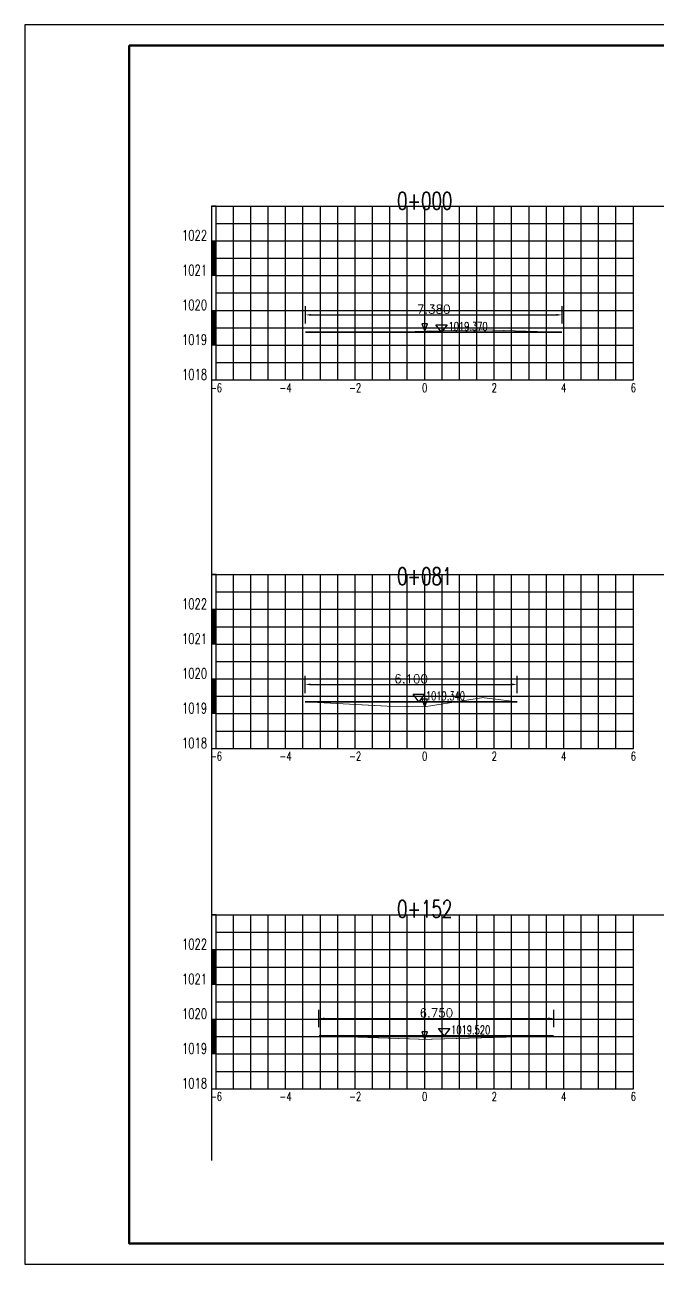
# Model space of a CAD drawing. Extents: x 695776 to 1250176, y 4443437 to 9025597.
# Drawn here: x 702060 to 720243, y 4443437 to 4479077 of the extents above; entities that cross this region are included whole.
import ezdxf
from ezdxf.enums import TextEntityAlignment as Align

# ---------------------------------------------------------------- set-up
doc = ezdxf.new("R2010")
doc.units = 0
doc.header["$LTSCALE"] = 0.5
doc.header["$PDSIZE"] = 0.2
doc.linetypes.add('ACAD_ISO07W100', pattern=[3.5, 0.5, -3])
doc.linetypes.add('CENTER2', pattern=[28.575, 19.05, -3.175, 3.175, -3.175])
doc.layers.get('0').update_dxf_attribs({"linetype": 'CONTINUOUS'})
doc.layers.get('Defpoints').update_dxf_attribs({"linetype": 'CONTINUOUS'})
for name, color, linetype in [('KEDU', 7, 'CONTINUOUS'), ('MIGE', 4, 'ACAD_ISO07W100'), ('MIGE1', 11, 'CONTINUOUS'), ('SANJIAO', 212, 'CONTINUOUS'), ('SHEJI', 1, 'CONTINUOUS'), ('YUANSHI', 2, 'CONTINUOUS'), ('YUANSHI1', 73, 'CONTINUOUS'), ('ZHOUXIAN', 20, 'CENTER2'), ('图框', 7, 'CONTINUOUS'), ('辅助线', 3, 'CONTINUOUS')]:
    doc.layers.add(name, color=color, linetype=linetype)
doc.styles.get("Standard").update_dxf_attribs({"font": 'rs.shx', "bigfont": 'hztxt.shx'})
doc.dimstyles.get("Standard").update_dxf_attribs({"dimtxt": 0.18, "dimasz": 0.18, "dimexe": 0.18, "dimexo": 0.0625, "dimgap": 0.09, "dimtad": 0, "dimtih": 1, "dimtoh": 1, "dimdec": 4, "dimzin": 0, "dimdsep": 46, "dimtxsty": 'Standard', "dimcen": 0.09, "dimadec": 0, "dimazin": 0, "dimtfac": 1, "dimtdec": 4, "dimtofl": 0, "dimtmove": 0, "dimatfit": 3, "dimfxl": 0, "dimtolj": 1, "dimtzin": 0, "dimarcsym": 0})

# ---------------------------------------------------------------- blocks, each defined once
blk = doc.blocks.new('zhunghao')
blk.add_lwpolyline([(0, 0), (0.33, 0.86), (-0.33, 0.86), (0, 0)])
blk = doc.blocks.new('ele_sym08')
blk.add_line((0, 0), (5.6, 0))
blk.add_lwpolyline([(0.9, 0), (0.25, 0.86), (1.55, 0.86), (0.9, 0)])
at = {"width": 0.7}
blk.add_attdef('ELEVAT', (1.7, 0.18), '', height=1, dxfattribs=at)
blk = doc.blocks.new('*D882')
at = {"color": 0, "lineweight": -2}
for p, q in [((710128, 4470485), (710128, 4470985)), ((710290, 4470735), (717345, 4470735)), ((717508, 4470485), (717508, 4470985))]:
    blk.add_line(p, q, dxfattribs=at)
at = {"color": 0}
for points in [[(710290, 4470762), (710290, 4470708), (710128, 4470735)], [(717345, 4470762), (717345, 4470708), (717508, 4470735)]]:
    blk.add_solid(points, dxfattribs=at)
at = {"layer": 'Defpoints', "color": 0}
for p in [(717508, 4470735), (710128, 4470235), (717508, 4470235)]:
    blk.add_point(p, dxfattribs=at)
at = {"color": 0, "insert": (713818, 4470898), "char_height": 250, "attachment_point": 5}
blk.add_mtext('\\A1;7.380', dxfattribs=at)
blk = doc.blocks.new('bc1_100')
blk.add_lwpolyline([(0.064, 1), (-0.063, 1), (-0.063, 0), (0.064, 0)], close=True)
at = {"width": 0.7}
blk.add_attdef('BC', text='', height=0.3, dxfattribs=at).set_placement((-0.193, 0.007), align=Align.RIGHT)
blk = doc.blocks.new('bc0_100')
for p, q in [((-0.063, 1), (-0.063, 0)), ((0.063, 0), (0.063, 1))]:
    blk.add_line(p, q)
at = {"const_width": 0.126}
blk.add_lwpolyline([(0, 1), (0, 0)], dxfattribs=at)
at = {"width": 0.7}
blk.add_attdef('BC', text='', height=0.3, dxfattribs=at).set_placement((-0.193, 0.007), align=Align.RIGHT)
blk = doc.blocks.new('*D885')
at = {"color": 0, "lineweight": -2}
for p, q in [((710118, 4459859), (710118, 4460359)), ((716218, 4459859), (716218, 4460359)), ((710280, 4460109), (716055, 4460109))]:
    blk.add_line(p, q, dxfattribs=at)
at = {"color": 0}
for points in [[(710280, 4460136), (710280, 4460082), (710118, 4460109)], [(716055, 4460136), (716055, 4460082), (716218, 4460109)]]:
    blk.add_solid(points, dxfattribs=at)
at = {"layer": 'Defpoints', "color": 0}
for p in [(716218, 4460109), (710118, 4459609), (716218, 4459609)]:
    blk.add_point(p, dxfattribs=at)
at = {"color": 0, "insert": (713168, 4460271), "char_height": 250, "attachment_point": 5}
blk.add_mtext('\\A1;6.100', dxfattribs=at)
blk = doc.blocks.new('*D893')
at = {"color": 0, "lineweight": -2}
for p, q in [((710518, 4450253), (710518, 4450753)), ((717268, 4450253), (717268, 4450753)), ((710680, 4450503), (717105, 4450503))]:
    blk.add_line(p, q, dxfattribs=at)
at = {"color": 0}
for points in [[(710680, 4450530), (710680, 4450476), (710518, 4450503)], [(717105, 4450530), (717105, 4450476), (717268, 4450503)]]:
    blk.add_solid(points, dxfattribs=at)
at = {"layer": 'Defpoints', "color": 0}
for p in [(717268, 4450503), (710518, 4450003), (717268, 4450003)]:
    blk.add_point(p, dxfattribs=at)
at = {"color": 0, "insert": (713893, 4450665), "char_height": 250, "attachment_point": 5}
blk.add_mtext('\\A1;6.750', dxfattribs=at)

msp = doc.modelspace()

# ---------------------------------------------------------------- linework, layer by layer
at = {"layer": 'MIGE', "linetype": 'Continuous'}
for p, q in [((708057.8894, 4468865.1929), (708057.8894, 4473865.1929)), ((709057.8894, 4468865.1929), (709057.8894, 4473865.1929)), ((710057.8894, 4468865.1929), (710057.8894, 4473865.1929)), ((711057.8894, 4468865.1929), (711057.8894, 4473865.1929)), ((712057.8894, 4468865.1929), (712057.8894, 4473865.1929)), ((713057.8894, 4468865.1929), (713057.8894, 4473865.1929)), ((714057.8894, 4468865.1929), (714057.8894, 4473865.1929)), ((715057.8894, 4468865.1929), (715057.8894, 4473865.1929)), ((716057.8894, 4468865.1929), (716057.8894, 4473865.1929)), ((717057.8894, 4468865.1929), (717057.8894, 4473865.1929)), ((718057.8894, 4468865.1929), (718057.8894, 4473865.1929)), ((719057.8894, 4468865.1929), (719057.8894, 4473865.1929)), ((707557.8894, 4473365.1929), (719557.8894, 4473365.1929)), ((707557.8894, 4472365.1929), (719557.8894, 4472365.1929)), ((707557.8894, 4471365.1929), (719557.8894, 4471365.1929)), ((707557.8894, 4470365.1929), (719557.8894, 4470365.1929)), ((707557.8894, 4469365.1929), (719557.8894, 4469365.1929)), ((708057.8894, 4458268.9282), (708057.8894, 4463268.9282)), ((709057.8894, 4458268.9282), (709057.8894, 4463268.9282)), ((710057.8894, 4458268.9282), (710057.8894, 4463268.9282)), ((711057.8894, 4458268.9282), (711057.8894, 4463268.9282)), ((712057.8894, 4458268.9282), (712057.8894, 4463268.9282)), ((713057.8894, 4458268.9282), (713057.8894, 4463268.9282)), ((714057.8894, 4458268.9282), (714057.8894, 4463268.9282)), ((715057.8894, 4458268.9282), (715057.8894, 4463268.9282)), ((716057.8894, 4458268.9282), (716057.8894, 4463268.9282)), ((717057.8894, 4458268.9282), (717057.8894, 4463268.9282)), ((718057.8894, 4458268.9282), (718057.8894, 4463268.9282)), ((719057.8894, 4458268.9282), (719057.8894, 4463268.9282)), ((707557.8894, 4462768.9282), (719557.8894, 4462768.9282)), ((707557.8894, 4461768.9282), (719557.8894, 4461768.9282)), ((707557.8894, 4460768.9282), (719557.8894, 4460768.9282)), ((707557.8894, 4459768.9282), (719557.8894, 4459768.9282)), ((707557.8894, 4458768.9282), (719557.8894, 4458768.9282)), ((708057.8894, 4448482.6445), (708057.8894, 4453482.6445)), ((709057.8894, 4448482.6445), (709057.8894, 4453482.6445)), ((710057.8894, 4448482.6445), (710057.8894, 4453482.6445)), ((711057.8894, 4448482.6445), (711057.8894, 4453482.6445)), ((712057.8894, 4448482.6445), (712057.8894, 4453482.6445)), ((713057.8894, 4448482.6445), (713057.8894, 4453482.6445)), ((714057.8894, 4448482.6445), (714057.8894, 4453482.6445)), ((715057.8894, 4448482.6445), (715057.8894, 4453482.6445)), ((716057.8894, 4448482.6445), (716057.8894, 4453482.6445)), ((717057.8894, 4448482.6445), (717057.8894, 4453482.6445)), ((718057.8894, 4448482.6445), (718057.8894, 4453482.6445)), ((719057.8894, 4448482.6445), (719057.8894, 4453482.6445)), ((707557.8894, 4452982.6445), (719557.8894, 4452982.6445)), ((707557.8894, 4451982.6445), (719557.8894, 4451982.6445)), ((707557.8894, 4450982.6445), (719557.8894, 4450982.6445)), ((707557.8894, 4449982.6445), (719557.8894, 4449982.6445)), ((707557.8894, 4448982.6445), (719557.8894, 4448982.6445))]:
    msp.add_line(p, q, dxfattribs=at)
at = {"layer": 'MIGE1'}
for p, q in [((707557.8894, 4473865.1929), (719557.8894, 4473865.1929)), ((707557.8894, 4468865.1929), (707557.8894, 4473865.1929)), ((708557.8894, 4468865.1929), (708557.8894, 4473865.1929)), ((709557.8894, 4468865.1929), (709557.8894, 4473865.1929)), ((710557.8894, 4468865.1929), (710557.8894, 4473865.1929)), ((711557.8894, 4468865.1929), (711557.8894, 4473865.1929)), ((712557.8894, 4468865.1929), (712557.8894, 4473865.1929)), ((713557.8894, 4468865.1929), (713557.8894, 4473865.1929)), ((714557.8894, 4468865.1929), (714557.8894, 4473865.1929)), ((715557.8894, 4468865.1929), (715557.8894, 4473865.1929)), ((716557.8894, 4468865.1929), (716557.8894, 4473865.1929)), ((717557.8894, 4468865.1929), (717557.8894, 4473865.1929)), ((718557.8894, 4468865.1929), (718557.8894, 4473865.1929)), ((719557.8894, 4468865.1929), (719557.8894, 4473865.1929)), ((707557.8894, 4472865.1929), (719557.8894, 4472865.1929)), ((707557.8894, 4471865.1929), (719557.8894, 4471865.1929)), ((707557.8894, 4470865.1929), (719557.8894, 4470865.1929)), ((707557.8894, 4469865.1929), (719557.8894, 4469865.1929)), ((707557.8894, 4468865.1929), (719557.8894, 4468865.1929)), ((707557.8894, 4463268.9282), (719557.8894, 4463268.9282)), ((707557.8894, 4458268.9282), (707557.8894, 4463268.9282)), ((708557.8894, 4458268.9282), (708557.8894, 4463268.9282)), ((709557.8894, 4458268.9282), (709557.8894, 4463268.9282)), ((710557.8894, 4458268.9282), (710557.8894, 4463268.9282)), ((711557.8894, 4458268.9282), (711557.8894, 4463268.9282)), ((712557.8894, 4458268.9282), (712557.8894, 4463268.9282)), ((713557.8894, 4458268.9282), (713557.8894, 4463268.9282)), ((714557.8894, 4458268.9282), (714557.8894, 4463268.9282)), ((715557.8894, 4458268.9282), (715557.8894, 4463268.9282)), ((716557.8894, 4458268.9282), (716557.8894, 4463268.9282)), ((717557.8894, 4458268.9282), (717557.8894, 4463268.9282)), ((718557.8894, 4458268.9282), (718557.8894, 4463268.9282)), ((719557.8894, 4458268.9282), (719557.8894, 4463268.9282)), ((707557.8894, 4462268.9282), (719557.8894, 4462268.9282)), ((707557.8894, 4461268.9282), (719557.8894, 4461268.9282)), ((707557.8894, 4460268.9282), (719557.8894, 4460268.9282)), ((707557.8894, 4459268.9282), (719557.8894, 4459268.9282)), ((707557.8894, 4458268.9282), (719557.8894, 4458268.9282)), ((707557.8894, 4453482.6445), (719557.8894, 4453482.6445)), ((707557.8894, 4448482.6445), (707557.8894, 4453482.6445)), ((708557.8894, 4448482.6445), (708557.8894, 4453482.6445)), ((709557.8894, 4448482.6445), (709557.8894, 4453482.6445)), ((710557.8894, 4448482.6445), (710557.8894, 4453482.6445)), ((711557.8894, 4448482.6445), (711557.8894, 4453482.6445)), ((712557.8894, 4448482.6445), (712557.8894, 4453482.6445)), ((713557.8894, 4448482.6445), (713557.8894, 4453482.6445)), ((714557.8894, 4448482.6445), (714557.8894, 4453482.6445)), ((715557.8894, 4448482.6445), (715557.8894, 4453482.6445)), ((716557.8894, 4448482.6445), (716557.8894, 4453482.6445)), ((717557.8894, 4448482.6445), (717557.8894, 4453482.6445)), ((718557.8894, 4448482.6445), (718557.8894, 4453482.6445)), ((719557.8894, 4448482.6445), (719557.8894, 4453482.6445)), ((707557.8894, 4452482.6445), (719557.8894, 4452482.6445)), ((707557.8894, 4451482.6445), (719557.8894, 4451482.6445)), ((707557.8894, 4450482.6445), (719557.8894, 4450482.6445)), ((707557.8894, 4449482.6445), (719557.8894, 4449482.6445)), ((707557.8894, 4448482.6445), (719557.8894, 4448482.6445))]:
    msp.add_line(p, q, dxfattribs=at)
at = {"layer": 'SHEJI', "const_width": 50}
for points in [[(710127.8894, 4470235.1929), (713557.8894, 4470235.1929), (717507.8894, 4470235.1929)], [(710117.8894, 4459608.9282), (713557.8894, 4459608.9282), (714461.7355, 4459608.9282), (716217.8894, 4459608.9282)], [(710517.8894, 4450002.6445), (713557.8894, 4450002.6445), (717267.8894, 4450002.6445)]]:
    msp.add_lwpolyline(points, dxfattribs=at)
at = {"layer": 'YUANSHI', "const_width": 20}
for points in [[(710127.8894, 4470235.1929), (713227.8894, 4470255.1929), (713557.8894, 4470265.1929), (715197.8894, 4470305.1929), (717507.8894, 4470235.1929)], [(714461.7355, 4459608.9282), (715227.8894, 4459728.9282), (716217.8894, 4459608.9282)]]:
    msp.add_lwpolyline(points, dxfattribs=at)
at = {"layer": 'YUANSHI1', "const_width": 20}
for points in [[(710117.8894, 4459608.9282), (712567.8894, 4459478.9282), (713557.8894, 4459468.9282), (713567.8894, 4459468.9282), (714461.7355, 4459608.9282)], [(710517.8894, 4450002.6445), (713557.8894, 4449902.6445), (717267.8894, 4450002.6445)]]:
    msp.add_lwpolyline(points, dxfattribs=at)
at = {"layer": 'ZHOUXIAN'}
for p, q in [((713557.8894, 4469735.1929), (713557.8894, 4470805.1929)), ((713557.8894, 4458968.9282), (713557.8894, 4460228.9282)), ((713557.8894, 4449402.6445), (713557.8894, 4450502.6445))]:
    msp.add_line(p, q, dxfattribs=at)
at = {"layer": '图框', "linetype": 'Continuous', "lineweight": -2, "flags": 128}
msp.add_lwpolyline([(702060.3742, 4479076.8735), (702060.3742, 4443436.8735), (752460.3742, 4443436.8735), (752460.3742, 4479076.8735), (702060.3742, 4479076.8735)], dxfattribs=at)
at = {"layer": '图框', "linetype": 'Continuous', "lineweight": 60, "flags": 128}
msp.add_lwpolyline([(705060.3742, 4478476.8735), (751860.3742, 4478476.8735), (751860.3742, 4444036.8735), (705060.3742, 4444036.8735), (705060.3742, 4478476.8735)], dxfattribs=at)
at = {"layer": '辅助线'}
for points in [[(707431.6939, 4473865.1929), (750297.207, 4473865.1929)], [(707431.6939, 4473865.1929), (707431.6939, 4446422.1201)], [(707431.6939, 4463268.9282), (749887.0355, 4463268.9282)], [(707431.6939, 4453482.6445), (749437.0154, 4453482.6445)]]:
    msp.add_lwpolyline(points, dxfattribs=at)

# ---------------------------------------------------------------- block references
at = {"xscale": 250, "yscale": 250, "zscale": 250}
for p, values in [((713817.8894, 4470235.1929), {'ELEVAT': '1019.370'}), ((713167.8894, 4459608.9282), {'ELEVAT': '1019.340'}), ((713892.8894, 4450002.6445), {'ELEVAT': '1019.520'})]:
    msp.add_blockref('ele_sym08', p, dxfattribs=at).add_auto_attribs(values)
at = {"layer": 'KEDU', "xscale": 1000, "yscale": 1000, "zscale": 1000}
for name, p, values in [('bc1_100', (707494.6414, 4472865.1929), {'BC': '1022'}), ('bc0_100', (707494.6414, 4471865.1929), {'BC': '1021'}), ('bc1_100', (707494.6414, 4470865.1929), {'BC': '1020'}), ('bc0_100', (707494.6414, 4469865.1929), {'BC': '1019'}), ('bc1_100', (707494.6414, 4468865.1929), {'BC': '1018'}), ('bc1_100', (707494.6414, 4462268.9282), {'BC': '1022'}), ('bc0_100', (707494.6414, 4461268.9282), {'BC': '1021'}), ('bc1_100', (707494.6414, 4460268.9282), {'BC': '1020'}), ('bc0_100', (707494.6414, 4459268.9282), {'BC': '1019'}), ('bc1_100', (707494.6414, 4458268.9282), {'BC': '1018'}), ('bc1_100', (707494.6414, 4452482.6445), {'BC': '1022'}), ('bc0_100', (707494.6414, 4451482.6445), {'BC': '1021'}), ('bc1_100', (707494.6414, 4450482.6445), {'BC': '1020'}), ('bc0_100', (707494.6414, 4449482.6445), {'BC': '1019'}), ('bc1_100', (707494.6414, 4448482.6445), {'BC': '1018'})]:
    msp.add_blockref(name, p, dxfattribs=at).add_auto_attribs(values)
at = {"layer": 'SANJIAO', "xscale": 250, "yscale": 250, "zscale": 250}
for p in [(713557.8894, 4470265.1929), (713557.8894, 4459468.9282), (713557.8894, 4449902.6445)]:
    msp.add_blockref('zhunghao', p, dxfattribs=at)

# ---------------------------------------------------------------- texts
at = {"width": 0.7}
for s, p in [('0+000', (713557.8894, 4473765.1929)), ('0+081', (713557.8894, 4462968.9282)), ('0+152', (713557.8894, 4453402.6445))]:
    msp.add_text(s, height=500, dxfattribs=at).set_placement(p, align=Align.CENTER)
at = {"layer": 'KEDU', "width": 0.7}
for s, p in [('-6', (707557.8894, 4468515.1929)), ('-4', (709557.8894, 4468515.1929)), ('-2', (711557.8894, 4468515.1929)), ('0', (713557.8894, 4468515.1929)), ('0', (713557.8894, 4468515.1929)), ('2', (715557.8894, 4468515.1929)), ('4', (717557.8894, 4468515.1929)), ('6', (719557.8894, 4468515.1929)), ('-6', (707557.8894, 4457918.9282)), ('-4', (709557.8894, 4457918.9282)), ('-2', (711557.8894, 4457918.9282)), ('0', (713557.8894, 4457918.9282)), ('0', (713557.8894, 4457918.9282)), ('2', (715557.8894, 4457918.9282)), ('4', (717557.8894, 4457918.9282)), ('6', (719557.8894, 4457918.9282)), ('-6', (707557.8894, 4448132.6445)), ('-4', (709557.8894, 4448132.6445)), ('-2', (711557.8894, 4448132.6445)), ('0', (713557.8894, 4448132.6445)), ('0', (713557.8894, 4448132.6445)), ('2', (715557.8894, 4448132.6445)), ('4', (717557.8894, 4448132.6445)), ('6', (719557.8894, 4448132.6445))]:
    msp.add_text(s, height=250, dxfattribs=at).set_placement(p, align=Align.CENTER)

# ---------------------------------------------------------------- dimensions: what is measured, and where the dimension line sits
for base, p1, p2, picture, middle in [((717507.8894, 4470735.1929), (710127.8894, 4470235.1929), (717507.8894, 4470235.1929), '*D882', (713817.8894, 4470897.6929)), ((716217.8894, 4460108.9282), (710117.8894, 4459608.9282), (716217.8894, 4459608.9282), '*D885', (713167.8894, 4460271.4282)), ((717267.8894, 4450502.6445), (710517.8894, 4450002.6445), (717267.8894, 4450002.6445), '*D893', (713892.8894, 4450665.1445))]:
    dim = msp.add_linear_dim(base=base, p1=p1, p2=p2, dimstyle='Standard', override={"dimtxt": 250, "dimasz": 162.5, "dimexe": 250, "dimexo": 250, "dimgap": 37.5, "dimtad": 1, "dimtih": 0, "dimtoh": 0, "dimdec": 3, "dimlfac": 0.001})
    dim.commit()
    dim.dimension.update_dxf_attribs({"geometry": picture, "text_midpoint": middle})

doc.saveas('drawing.dxf')
